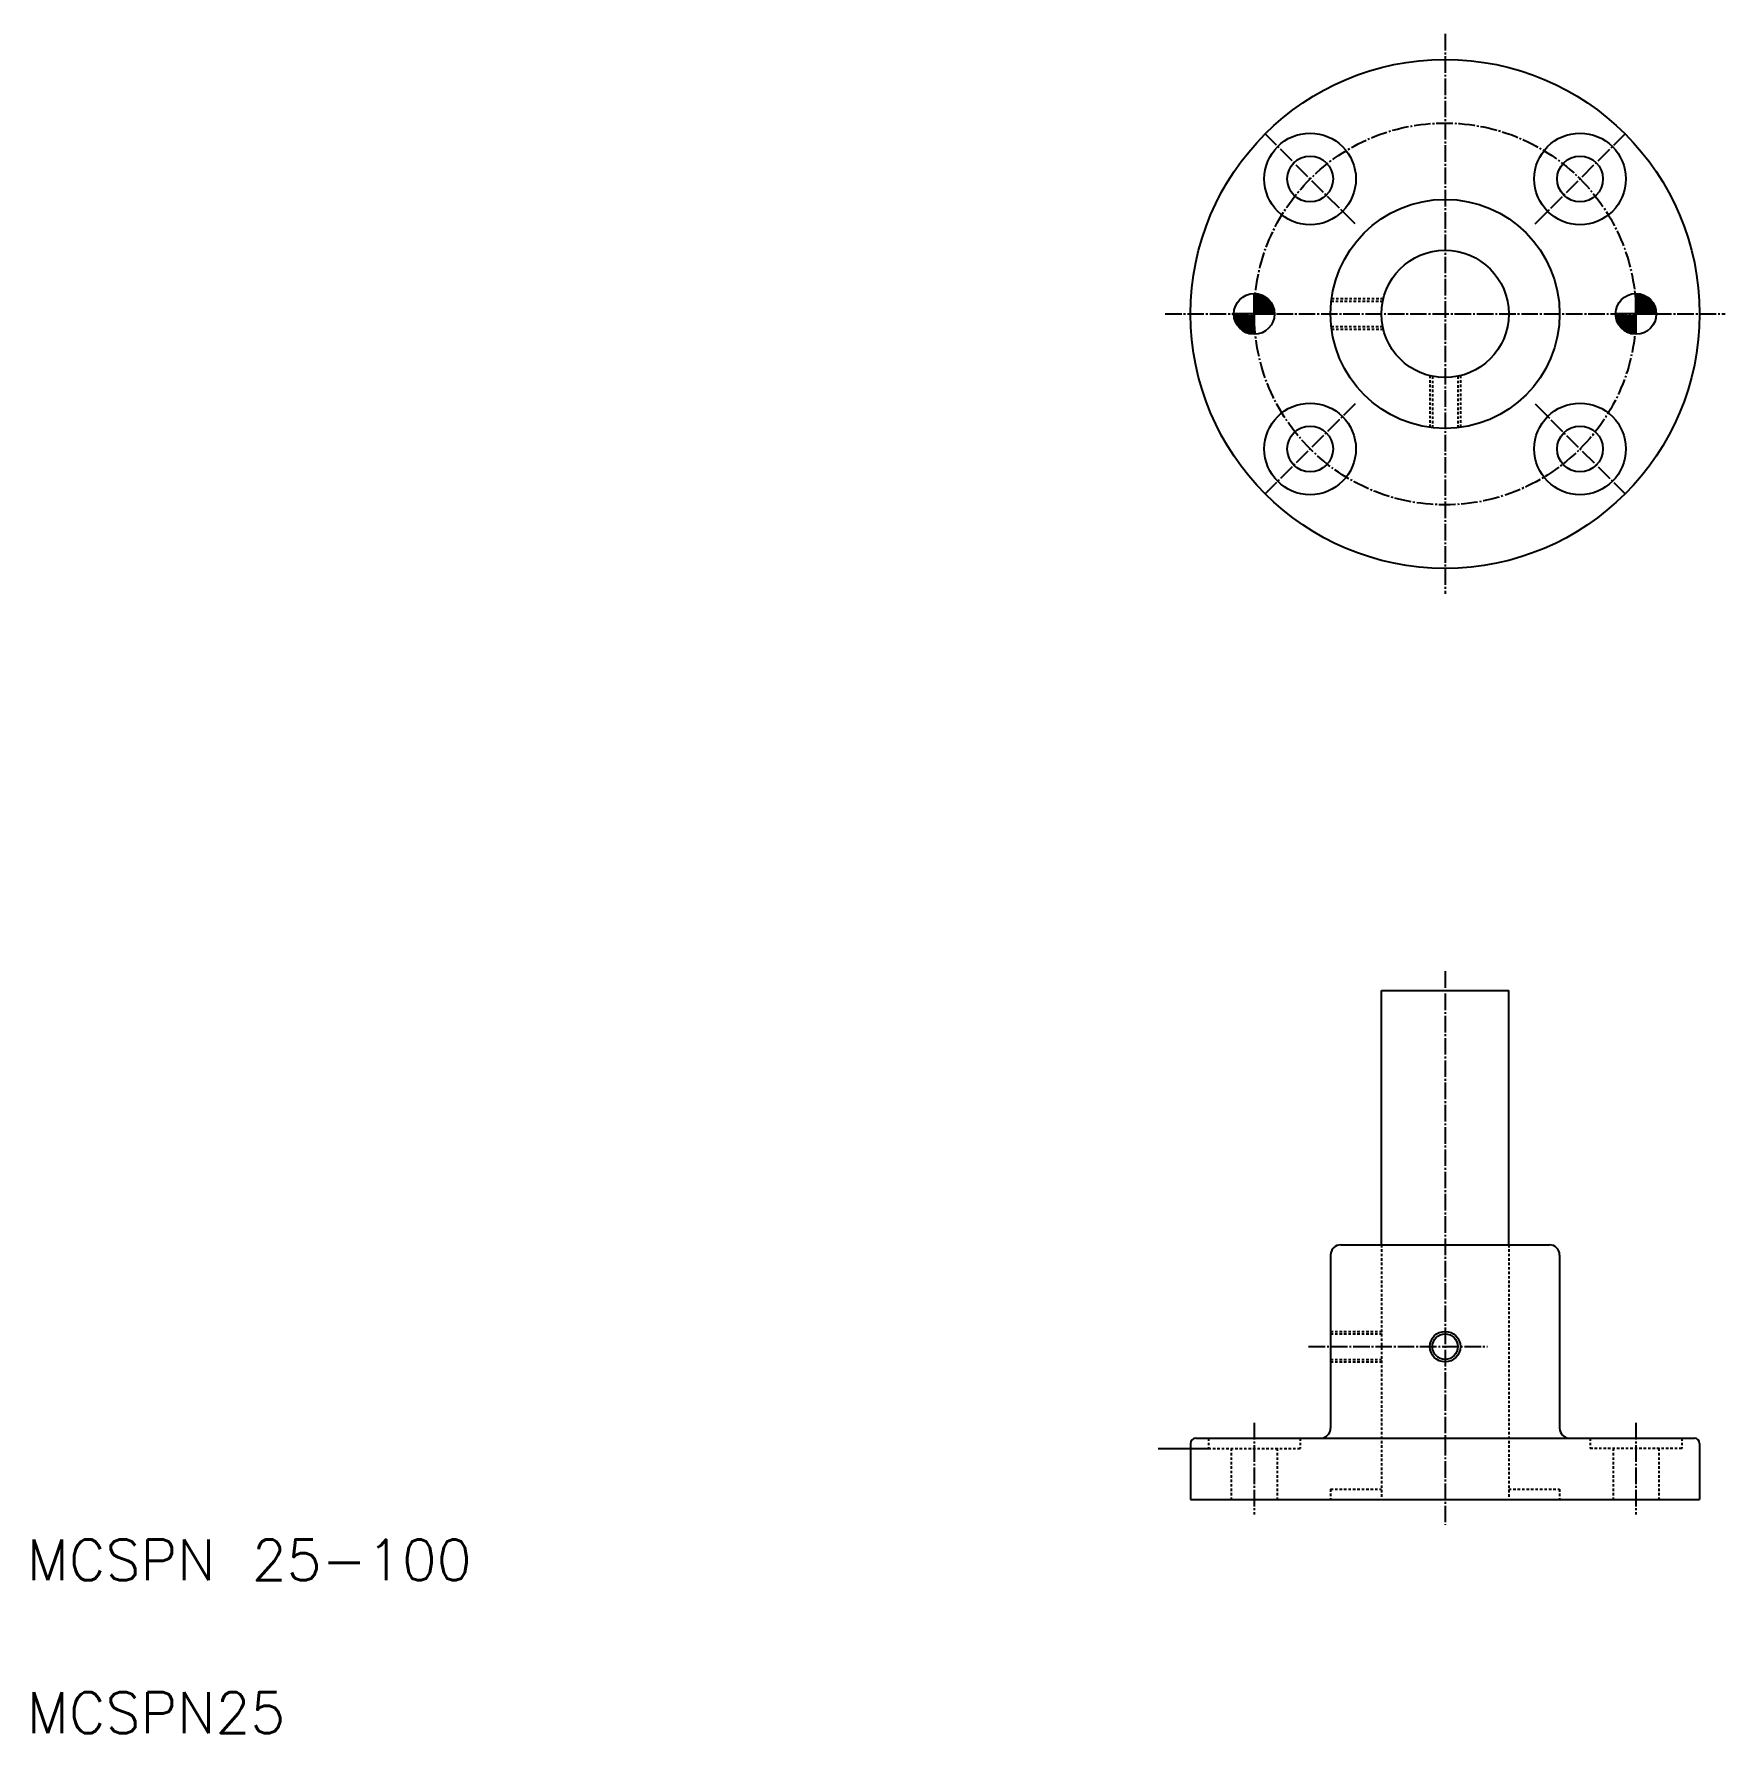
# Model space of a CAD drawing. Extents: x 21 to 354, y 20 to 354.
import ezdxf

# ---------------------------------------------------------------- set-up
doc = ezdxf.new("R2010")
doc.units = 0
doc.header["$LTSCALE"] = 0.25
doc.linetypes.add('CENTER', pattern=[17.5, 13, -1.5, 1.5, -1.5])
doc.linetypes.add('DASHED', pattern=[3.5, 2, -1.5])
doc.layers.get('0').update_dxf_attribs({"linetype": 'CONTINUOUS'})
doc.layers.add('CENTER', color=1, linetype='CENTER')
doc.styles.get("Standard").update_dxf_attribs({"font": 'txt', "bigfont": 'BIGFONT'})

msp = doc.modelspace()

# ---------------------------------------------------------------- linework, layer by layer
for p, q in [((261.11, 298.8), (261.11, 302.8)), ((261.11, 302.65), (262.19, 302.65)), ((261.11, 302.3), (263.04, 302.3)), ((261.11, 301.95), (263.57, 301.95)), ((261.11, 301.6), (263.96, 301.6)), ((261.11, 301.25), (264.27, 301.25)), ((261.11, 300.9), (264.51, 300.9)), ((261.11, 300.55), (264.7, 300.55)), ((336.11, 298.8), (336.11, 302.8)), ((336.11, 302.65), (337.19, 302.65)), ((336.11, 302.3), (338.04, 302.3)), ((336.11, 301.95), (338.57, 301.95)), ((336.11, 301.6), (338.96, 301.6)), ((336.11, 301.25), (339.27, 301.25)), ((336.11, 300.9), (339.51, 300.9)), ((336.11, 300.55), (339.7, 300.55)), ((261.11, 298.8), (257.11, 298.8)), ((257.12, 298.45), (261.11, 298.45)), ((257.17, 298.1), (261.11, 298.1)), ((257.25, 297.75), (261.11, 297.75)), ((257.36, 297.4), (261.11, 297.4)), ((261.11, 300.2), (264.85, 300.2)), ((261.11, 299.85), (264.97, 299.85)), ((261.11, 299.5), (265.05, 299.5)), ((261.11, 299.15), (265.09, 299.15)), ((261.11, 298.8), (265.11, 298.8)), ((261.11, 298.8), (265.11, 298.8)), ((261.11, 298.8), (261.11, 294.8)), ((336.11, 298.8), (332.11, 298.8)), ((332.12, 298.45), (336.11, 298.45)), ((332.17, 298.1), (336.11, 298.1)), ((332.25, 297.75), (336.11, 297.75)), ((332.36, 297.4), (336.11, 297.4)), ((336.11, 300.2), (339.85, 300.2)), ((336.11, 299.85), (339.97, 299.85)), ((336.11, 299.5), (340.05, 299.5)), ((336.11, 299.15), (340.09, 299.15)), ((336.11, 298.8), (340.11, 298.8)), ((336.11, 298.8), (340.11, 298.8)), ((336.11, 298.8), (336.11, 294.8)), ((257.51, 297.05), (261.11, 297.05)), ((257.7, 296.7), (261.11, 296.7)), ((257.94, 296.35), (261.11, 296.35)), ((258.25, 296), (261.11, 296)), ((258.64, 295.65), (261.11, 295.65)), ((259.17, 295.3), (261.11, 295.3)), ((260.01, 294.95), (261.11, 294.95)), ((332.51, 297.05), (336.11, 297.05)), ((332.7, 296.7), (336.11, 296.7)), ((332.94, 296.35), (336.11, 296.35)), ((333.25, 296), (336.11, 296)), ((333.64, 295.65), (336.11, 295.65)), ((334.17, 295.3), (336.11, 295.3)), ((335.01, 294.95), (336.11, 294.95)), ((286.11, 165.91), (311.11, 165.91)), ((286.11, 115.91), (286.11, 165.91)), ((311.11, 115.91), (311.11, 165.91)), ((276.11, 113.91), (276.11, 79.91)), ((278.11, 115.91), (319.11, 115.91)), ((288.36, 115.91), (288.36, 115.91)), ((298.61, 115.91), (298.61, 115.91)), ((321.11, 113.91), (321.11, 79.91)), ((248.61, 76.91), (248.61, 65.91)), ((249.61, 77.91), (347.61, 77.91)), ((348.61, 76.91), (348.61, 65.91)), ((242.24, 75.91), (252.11, 75.91)), ((248.61, 65.91), (348.61, 65.91))]:
    msp.add_line(p, q)
at = {"color": 3, "linetype": 'DASHED'}
for p, q in [((276.25, 301.3), (286.36, 301.3)), ((276.31, 301.8), (286.47, 301.8)), ((276.25, 296.3), (286.36, 296.3)), ((276.31, 295.8), (286.47, 295.8)), ((295.61, 286.67), (295.61, 276.5)), ((296.11, 286.55), (296.11, 276.44)), ((301.11, 286.55), (301.11, 276.44)), ((301.61, 286.67), (301.61, 276.5)), ((286.11, 115.91), (286.11, 65.91)), ((311.11, 115.91), (311.11, 65.91)), ((276.11, 98.91), (286.11, 98.91)), ((276.11, 98.41), (286.11, 98.41)), ((276.11, 93.41), (286.11, 93.41)), ((276.11, 92.91), (286.11, 92.91)), ((252.11, 77.91), (252.11, 75.91)), ((270.11, 77.91), (270.11, 75.91)), ((327.11, 77.91), (327.11, 75.91)), ((345.11, 77.91), (345.11, 75.91)), ((252.11, 75.91), (270.11, 75.91)), ((256.61, 75.91), (256.61, 65.91)), ((265.61, 75.91), (265.61, 65.91)), ((345.11, 75.91), (327.11, 75.91)), ((331.61, 75.91), (331.61, 65.91)), ((340.61, 75.91), (340.61, 65.91)), ((276.11, 67.91), (286.11, 67.91)), ((276.11, 67.91), (276.11, 65.91)), ((311.11, 67.91), (321.11, 67.91)), ((321.11, 67.91), (321.11, 65.91))]:
    msp.add_line(p, q, dxfattribs=at)
for centre, radius in [((298.61, 298.8), 50), ((272.09, 325.32), 9), ((325.12, 325.32), 9), ((272.09, 325.32), 4.5), ((325.12, 325.32), 4.5), ((298.61, 298.8), 22.5), ((298.61, 298.8), 12.5), ((261.11, 298.8), 4), ((336.11, 298.8), 4), ((272.09, 272.28), 9), ((325.12, 272.28), 9), ((272.09, 272.28), 4.5), ((325.12, 272.28), 4.5), ((298.61, 95.91), 2.5)]:
    msp.add_circle(centre, radius)
at = {"color": 3}
msp.add_circle((298.61, 95.91), 3, dxfattribs=at)
for centre, radius, start, end in [((278.11, 113.91), 2, 90, 180), ((319.11, 113.91), 2, 0, 90), ((249.61, 76.91), 1, 90, 180), ((274.11, 79.91), 2, 270, 0), ((323.11, 79.91), 2, 180, 270), ((347.61, 76.91), 1, 0, 90)]:
    msp.add_arc(centre, radius, start, end)
at = {"layer": 'CENTER', "color": 1, "linetype": 'CENTER'}
for p, q in [((298.61, 353.8), (298.61, 243.8)), ((280.93, 316.48), (263.25, 334.16)), ((316.29, 316.48), (333.96, 334.16)), ((243.61, 298.8), (353.61, 298.8)), ((280.93, 281.12), (263.25, 263.45)), ((316.29, 281.12), (333.96, 263.45)), ((298.61, 169.65), (298.61, 60.91)), ((271.8, 95.91), (306.91, 95.91)), ((261.11, 80.91), (261.11, 62.91)), ((336.11, 80.91), (336.11, 62.91))]:
    msp.add_line(p, q, dxfattribs=at)
msp.add_circle((298.61, 298.8), 37.5, dxfattribs=at)

# ---------------------------------------------------------------- texts
for s, p in [('MCSPN 25-100', (20, 50)), ('MCSPN25', (20, 20))]:
    msp.add_text(s, height=8).set_placement(p)

doc.saveas('drawing.dxf')
